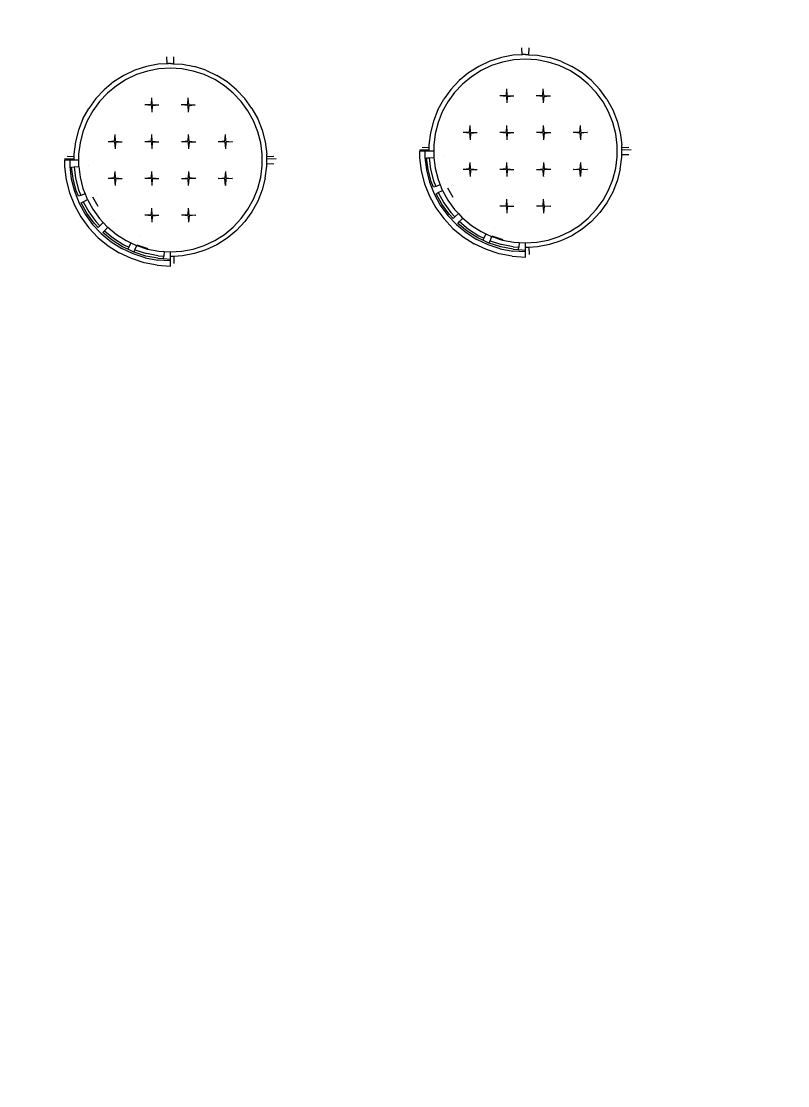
# Model space of a CAD drawing. Header units: millimetres. Extents: x -1966 to 205283, y -140015 to 7000.
# Drawn here: x 96040 to 97666, y -14724 to -12464 of the extents above; entities that cross this region are included whole.
import ezdxf

# ---------------------------------------------------------------- set-up
doc = ezdxf.new("R2010")
doc.units = ezdxf.units.MM
doc.header["$LTSCALE"] = 1000

msp = doc.modelspace()

# ---------------------------------------------------------------- hatches: boundary and pattern name
h = msp.add_hatch()
h.set_pattern_fill('ANSI32', color=256)
h.set_pattern_definition([(45, (-300.8124, 21923.082), (-3.36759605, 3.36759605), []), (45, (-298.5674, 21923.082), (-3.36759605, 3.36759605), [])])
h.paths.add_polyline_path([(91775.1, -11556.3), (85475.1, -11556.3), (85475.1, -14456.3), (85675.1, -14456.3), (85675.1, -13956.3), (85675.1, -11756.3), (91775.1, -11756.3)])
h.paths.add_polyline_path([(85475.1, -17576.5), (85475.1, -17713.6, 0.468176), (88775.1, -22150.7), (90477.3, -25756.3), (91477.3, -25756.3), (96875.1, -25756.3), (96875.1, -25656.3), (96875.1, -25556.3), (90698.4, -25556.3), (90602.7, -25556.3), (88975.1, -22156.3), (88975.1, -21156.3), (88775.1, -21156.3), (88775.1, -21950.4, -0.465706), (85665.7, -17776.5), (87775.1, -17776.5), (87775.1, -17576.5), (85668.5, -17576.5), (85675.1, -17076.5), (85675.1, -15356.3), (85475.1, -15356.3)])
h.paths.add_polyline_path([(100725.1, -25556.3), (98875.1, -25556.3), (98875.1, -25756.3), (101675.1, -25756.3), (101675.1, -25356.3), (101475.1, -25356.3), (101475.1, -25556.3)])
h.paths.add_polyline_path([(101675.1, -11556.3), (101275.1, -11556.3), (101275.1, -11756.3), (101475.1, -11756.3), (101475.1, -11956.3), (101675.1, -11956.3)])

# ---------------------------------------------------------------- linework, layer by layer
for p, q in [((97083.5, -12536.5), (97058.3, -12541.3)), ((97102.1, -12535.3), (97083.5, -12536.5)), ((97102.1, -12535.3), (97101.6, -12520.6)), ((97102.3, -12535.3), (97102.1, -12535.3)), ((97103, -12535.2), (97102.3, -12535.3)), ((97104.1, -12535.2), (97103, -12535.2)), ((97105.5, -12535.1), (97104.1, -12535.2)), ((97107.1, -12535), (97105.5, -12535.1)), ((97109.2, -12534.8), (97107.1, -12535)), ((97109.2, -12534.8), (97111.4, -12535)), ((97111.4, -12535), (97112.9, -12535.1)), ((97112.9, -12535.1), (97114.3, -12535.2)), ((97114.3, -12535.2), (97115.4, -12535.2)), ((97115.4, -12535.2), (97116.1, -12535.3)), ((97116.1, -12535.3), (97116.4, -12535.3)), ((97116.4, -12535.3), (97116.9, -12520.6)), ((97116.4, -12535.3), (97134.9, -12536.5)), ((97134.9, -12536.5), (97160.2, -12541.3)), ((96305, -12560.5), (96280.5, -12568.4)), ((96330.2, -12555.7), (96305, -12560.5)), ((96348.8, -12554.5), (96330.2, -12555.7)), ((96348.8, -12554.5), (96348.3, -12539.8)), ((96349, -12554.5), (96348.8, -12554.5)), ((96349.7, -12554.4), (96349, -12554.5)), ((96350.9, -12554.4), (96349.7, -12554.4)), ((96352.2, -12554.3), (96350.9, -12554.4)), ((96353.8, -12554.2), (96352.2, -12554.3)), ((96355.9, -12554), (96353.8, -12554.2)), ((96355.9, -12554), (96358.1, -12554.2)), ((96358.1, -12554.2), (96359.6, -12554.3)), ((96359.6, -12554.3), (96361, -12554.4)), ((96361, -12554.4), (96362.1, -12554.4)), ((96362.1, -12554.4), (96362.8, -12554.5)), ((96362.8, -12554.5), (96363.1, -12554.5)), ((96363.1, -12554.5), (96363.6, -12539.8)), ((96363.1, -12554.5), (96381.6, -12555.7)), ((96381.6, -12555.7), (96406.9, -12560.5)), ((96431.4, -12568.4), (96406.9, -12560.5)), ((97010.5, -12560.2), (96988.7, -12574)), ((97033.8, -12549.2), (97010.5, -12560.2)), ((97037.4, -12558.5), (97015.3, -12569)), ((97058.3, -12541.3), (97033.8, -12549.2)), ((97060.7, -12551), (97037.4, -12558.5)), ((97084.8, -12546.4), (97060.7, -12551)), ((97109.2, -12544.8), (97084.8, -12546.4)), ((97133.7, -12546.4), (97109.2, -12544.8)), ((97157.7, -12551), (97133.7, -12546.4)), ((97181, -12558.5), (97157.7, -12551)), ((97184.7, -12549.2), (97160.2, -12541.3)), ((97203.2, -12569), (97181, -12558.5)), ((97184.7, -12549.2), (97208, -12560.2)), ((97229.7, -12574), (97208, -12560.2)), ((96257.2, -12579.4), (96235.4, -12593.2)), ((96280.5, -12568.4), (96257.2, -12579.4)), ((96284.2, -12577.7), (96262, -12588.2)), ((96307.4, -12570.2), (96284.2, -12577.7)), ((96331.5, -12565.6), (96307.4, -12570.2)), ((96355.9, -12564), (96331.5, -12565.6)), ((96380.4, -12565.6), (96355.9, -12564)), ((96404.4, -12570.2), (96380.4, -12565.6)), ((96427.7, -12577.7), (96404.4, -12570.2)), ((96449.9, -12588.2), (96427.7, -12577.7)), ((96431.4, -12568.4), (96454.7, -12579.4)), ((96476.4, -12593.2), (96454.7, -12579.4)), ((96988.7, -12574), (96968.9, -12590.4)), ((96994.6, -12582.1), (96975.7, -12597.7)), ((97015.3, -12569), (96994.6, -12582.1)), ((97223.9, -12582.1), (97203.2, -12569)), ((97242.7, -12597.7), (97223.9, -12582.1)), ((97249.6, -12590.4), (97229.7, -12574)), ((96235.4, -12593.2), (96215.6, -12609.6)), ((96241.3, -12601.3), (96222.5, -12616.9)), ((96262, -12588.2), (96241.3, -12601.3)), ((96470.6, -12601.3), (96449.9, -12588.2)), ((96489.4, -12616.9), (96470.6, -12601.3)), ((96496.3, -12609.6), (96476.4, -12593.2)), ((96968.9, -12590.4), (96951.3, -12609.2)), ((96975.7, -12597.7), (96959, -12615.5)), ((97259.5, -12615.5), (97242.7, -12597.7)), ((97249.6, -12590.4), (97267.2, -12609.2)), ((96198, -12628.4), (96182.9, -12649.2)), ((96215.6, -12609.6), (96198, -12628.4)), ((96222.5, -12616.9), (96205.7, -12634.7)), ((96315.6, -12641), (96316.6, -12627.4)), ((96316.6, -12627.4), (96316.6, -12627)), ((96317.6, -12641), (96316.6, -12627.4)), ((96392.8, -12641), (96393.8, -12627.4)), ((96393.8, -12627.4), (96393.8, -12627)), ((96394.8, -12641), (96393.8, -12627.4)), ((96506.2, -12634.7), (96489.4, -12616.9)), ((96496.3, -12609.6), (96513.9, -12628.4)), ((96529, -12649.2), (96513.9, -12628.4)), ((96951.3, -12609.2), (96936.1, -12630)), ((96959, -12615.5), (96944.6, -12635.4)), ((97055.2, -12622.8), (97054.8, -12622.8)), ((97068.8, -12621.8), (97055.2, -12622.8)), ((97068.8, -12623.8), (97055.2, -12622.8)), ((97068.8, -12621.8), (97069.8, -12608.2)), ((97068.8, -12623.8), (97069.8, -12637.5)), ((97069.8, -12608.2), (97069.8, -12607.8)), ((97070.8, -12621.8), (97069.8, -12608.2)), ((97070.8, -12623.8), (97069.8, -12637.5)), ((97070.8, -12621.8), (97084.5, -12622.8)), ((97070.8, -12623.8), (97084.5, -12622.8)), ((97084.5, -12622.8), (97084.8, -12622.8)), ((97132.5, -12622.8), (97132.1, -12622.8)), ((97146.1, -12621.8), (97132.5, -12622.8)), ((97146.1, -12623.8), (97132.5, -12622.8)), ((97146.1, -12621.8), (97147.1, -12608.2)), ((97146.1, -12623.8), (97147.1, -12637.5)), ((97147.1, -12608.2), (97147.1, -12607.8)), ((97148.1, -12621.8), (97147.1, -12608.2)), ((97148.1, -12623.8), (97147.1, -12637.5)), ((97148.1, -12621.8), (97161.8, -12622.8)), ((97148.1, -12623.8), (97161.8, -12622.8)), ((97161.8, -12622.8), (97162.1, -12622.8)), ((97273.9, -12635.4), (97259.5, -12615.5)), ((97282.3, -12630), (97267.2, -12609.2)), ((96170.4, -12671.7), (96182.9, -12649.2)), ((96205.7, -12634.7), (96191.3, -12654.5)), ((96301.9, -12642), (96301.6, -12642)), ((96315.6, -12641), (96301.9, -12642)), ((96315.6, -12643), (96301.9, -12642)), ((96315.6, -12643), (96316.6, -12656.7)), ((96317.6, -12643), (96316.6, -12656.7)), ((96317.6, -12641), (96331.2, -12642)), ((96317.6, -12643), (96331.2, -12642)), ((96331.2, -12642), (96331.6, -12642)), ((96379.2, -12642), (96378.8, -12642)), ((96392.8, -12641), (96379.2, -12642)), ((96392.8, -12643), (96379.2, -12642)), ((96392.8, -12643), (96393.8, -12656.7)), ((96394.8, -12643), (96393.8, -12656.7)), ((96394.8, -12641), (96408.5, -12642)), ((96394.8, -12643), (96408.5, -12642)), ((96408.5, -12642), (96408.8, -12642)), ((96520.6, -12654.5), (96506.2, -12634.7)), ((96529, -12649.2), (96541.4, -12671.7)), ((96923.7, -12652.6), (96936.1, -12630)), ((96944.6, -12635.4), (96932.8, -12656.8)), ((97069.8, -12637.5), (97069.8, -12637.8)), ((97147.1, -12637.5), (97147.1, -12637.8)), ((97285.7, -12656.8), (97273.9, -12635.4)), ((97282.3, -12630), (97294.7, -12652.6)), ((96170.4, -12671.7), (96161, -12695.7)), ((96191.3, -12654.5), (96179.5, -12676)), ((96316.6, -12656.7), (96316.6, -12657)), ((96393.8, -12656.7), (96393.8, -12657)), ((96532.4, -12676), (96520.6, -12654.5)), ((96541.4, -12671.7), (96550.9, -12695.7)), ((96923.7, -12652.6), (96914.3, -12676.5)), ((96932.8, -12656.8), (96923.8, -12679.6)), ((97294.7, -12679.6), (97285.7, -12656.8)), ((97294.7, -12652.6), (97304.2, -12676.5)), ((96161, -12695.7), (96154.6, -12720.6)), ((96179.5, -12676), (96170.5, -12698.8)), ((96541.4, -12698.8), (96532.4, -12676)), ((96550.9, -12695.7), (96557.3, -12720.6)), ((96914.3, -12676.5), (96907.9, -12701.4)), ((96923.8, -12679.6), (96917.7, -12703.3)), ((96990.8, -12699.8), (96991.8, -12686.2)), ((96991.8, -12686.2), (96991.8, -12685.8)), ((96992.8, -12699.8), (96991.8, -12686.2)), ((97068.8, -12699.8), (97069.8, -12686.2)), ((97069.8, -12686.2), (97069.8, -12685.8)), ((97070.8, -12699.8), (97069.8, -12686.2)), ((97146.8, -12699.8), (97147.8, -12686.2)), ((97147.8, -12685.5), (97147.8, -12685.8)), ((97147.8, -12686.2), (97147.8, -12685.8)), ((97148.8, -12699.8), (97147.8, -12686.2)), ((97224.8, -12699.8), (97225.8, -12686.2)), ((97225.8, -12686.2), (97225.8, -12685.8)), ((97226.8, -12699.8), (97225.8, -12686.2)), ((97300.8, -12703.3), (97294.7, -12679.6)), ((97304.2, -12676.5), (97310.6, -12701.4)), ((96170.5, -12698.8), (96164.4, -12722.5)), ((96237.6, -12719), (96223.9, -12720)), ((96237.6, -12719), (96238.6, -12705.4)), ((96238.6, -12705.4), (96238.6, -12705)), ((96239.6, -12719), (96238.6, -12705.4)), ((96239.6, -12719), (96253.2, -12720)), ((96315.6, -12719), (96301.9, -12720)), ((96315.6, -12719), (96316.6, -12705.4)), ((96316.6, -12705.4), (96316.6, -12705)), ((96317.6, -12719), (96316.6, -12705.4)), ((96317.6, -12719), (96331.2, -12720)), ((96393.6, -12719), (96379.9, -12720)), ((96393.6, -12719), (96394.6, -12705.4)), ((96394.6, -12704.7), (96394.6, -12705)), ((96394.6, -12705.4), (96394.6, -12705)), ((96395.6, -12719), (96394.6, -12705.4)), ((96395.6, -12719), (96409.2, -12720)), ((96471.6, -12719), (96457.9, -12720)), ((96471.6, -12719), (96472.6, -12705.4)), ((96472.6, -12705.4), (96472.6, -12705)), ((96473.6, -12719), (96472.6, -12705.4)), ((96473.6, -12719), (96487.2, -12720)), ((96547.5, -12722.5), (96541.4, -12698.8)), ((96907.9, -12701.4), (96904.6, -12727)), ((96917.7, -12703.3), (96914.6, -12727.6)), ((96977.2, -12700.8), (96976.8, -12700.8)), ((96990.8, -12699.8), (96977.2, -12700.8)), ((96990.8, -12701.8), (96977.2, -12700.8)), ((96990.8, -12701.8), (96991.8, -12715.5)), ((96992.8, -12701.8), (96991.8, -12715.5)), ((96991.8, -12715.5), (96991.8, -12715.8)), ((96992.8, -12699.8), (97006.5, -12700.8)), ((96992.8, -12701.8), (97006.5, -12700.8)), ((97006.5, -12700.8), (97006.8, -12700.8)), ((97055.2, -12700.8), (97054.8, -12700.8)), ((97068.8, -12699.8), (97055.2, -12700.8)), ((97068.8, -12701.8), (97055.2, -12700.8)), ((97068.8, -12701.8), (97069.8, -12715.5)), ((97070.8, -12701.8), (97069.8, -12715.5)), ((97069.8, -12715.5), (97069.8, -12715.8)), ((97070.8, -12699.8), (97084.5, -12700.8)), ((97070.8, -12701.8), (97084.5, -12700.8)), ((97084.5, -12700.8), (97084.8, -12700.8)), ((97133.2, -12700.8), (97132.8, -12700.8)), ((97146.8, -12699.8), (97133.2, -12700.8)), ((97146.8, -12701.8), (97133.2, -12700.8)), ((97146.8, -12701.8), (97147.8, -12715.5)), ((97148.8, -12701.8), (97147.8, -12715.5)), ((97147.8, -12715.5), (97147.8, -12715.8)), ((97148.8, -12699.8), (97162.5, -12700.8)), ((97148.8, -12701.8), (97162.5, -12700.8)), ((97162.5, -12700.8), (97162.8, -12700.8)), ((97163.2, -12700.8), (97162.8, -12700.8)), ((97211.2, -12700.8), (97210.8, -12700.8)), ((97224.8, -12699.8), (97211.2, -12700.8)), ((97224.8, -12701.8), (97211.2, -12700.8)), ((97224.8, -12701.8), (97225.8, -12715.5)), ((97226.8, -12701.8), (97225.8, -12715.5)), ((97225.8, -12715.5), (97225.8, -12715.8)), ((97226.8, -12699.8), (97240.5, -12700.8)), ((97240.5, -12700.8), (97226.8, -12701.8)), ((97240.8, -12700.8), (97240.5, -12700.8)), ((97303.8, -12727.6), (97300.8, -12703.3)), ((97310.6, -12701.4), (97313.8, -12727)), ((96154.6, -12720.6), (96151.3, -12746.2)), ((96164.4, -12722.5), (96161.3, -12746.8)), ((96223.9, -12720), (96223.6, -12720)), ((96237.6, -12721), (96223.9, -12720)), ((96237.6, -12721), (96238.6, -12734.7)), ((96239.6, -12721), (96238.6, -12734.7)), ((96238.6, -12734.7), (96238.6, -12735)), ((96239.6, -12721), (96253.2, -12720)), ((96253.2, -12720), (96253.6, -12720)), ((96301.9, -12720), (96301.6, -12720)), ((96315.6, -12721), (96301.9, -12720)), ((96315.6, -12721), (96316.6, -12734.7)), ((96317.6, -12721), (96316.6, -12734.7)), ((96316.6, -12734.7), (96316.6, -12735)), ((96317.6, -12721), (96331.2, -12720)), ((96331.2, -12720), (96331.6, -12720)), ((96379.9, -12720), (96379.6, -12720)), ((96393.6, -12721), (96379.9, -12720)), ((96393.6, -12721), (96394.6, -12734.7)), ((96395.6, -12721), (96394.6, -12734.7)), ((96394.6, -12734.7), (96394.6, -12735)), ((96395.6, -12721), (96409.2, -12720)), ((96409.2, -12720), (96409.6, -12720)), ((96409.9, -12720), (96409.6, -12720)), ((96457.9, -12720), (96457.6, -12720)), ((96471.6, -12721), (96457.9, -12720)), ((96471.6, -12721), (96472.6, -12734.7)), ((96473.6, -12721), (96472.6, -12734.7)), ((96472.6, -12734.7), (96472.6, -12735)), ((96487.2, -12720), (96473.6, -12721)), ((96487.6, -12720), (96487.2, -12720)), ((96550.6, -12746.8), (96547.5, -12722.5)), ((96557.3, -12720.6), (96560.5, -12746.2)), ((96884.7, -12739.8), (96884.7, -12754)), ((96895.6, -12739.8), (96884.7, -12739.8)), ((96904.6, -12737.7), (96884.9, -12737)), ((96904.6, -12732.7), (96889.9, -12732.2)), ((96895.6, -12739.8), (96895.6, -12753.3)), ((96904.6, -12739.8), (96895.6, -12739.8)), ((96904.6, -12727), (96904.6, -12732.7)), ((96904.6, -12732.7), (96904.6, -12732.9)), ((96904.6, -12732.9), (96904.6, -12733.7)), ((96904.6, -12733.7), (96904.6, -12734.8)), ((96904.6, -12734.8), (96904.6, -12736.2)), ((96904.6, -12736.2), (96904.6, -12737.7)), ((96904.6, -12737.7), (96904.6, -12739.8)), ((96914.6, -12739.8), (96904.6, -12739.8)), ((96914.6, -12727.6), (96914.6, -12739.8)), ((96914.6, -12739.8), (96914.6, -12752.1)), ((97303.8, -12752.1), (97303.8, -12727.6)), ((97313.8, -12732.7), (97313.8, -12727)), ((97328.5, -12732.2), (97313.8, -12732.7)), ((97313.8, -12732.9), (97313.8, -12732.7)), ((97313.8, -12733.7), (97313.8, -12732.9)), ((97313.8, -12734.8), (97313.8, -12733.7)), ((97313.8, -12736.2), (97313.8, -12734.8)), ((97313.8, -12737.7), (97313.8, -12736.2)), ((97333.6, -12737), (97313.8, -12737.7)), ((97313.8, -12742), (97313.8, -12737.7)), ((96131.4, -12759), (96131.4, -12773.2)), ((96142.3, -12759), (96131.4, -12759)), ((96151.3, -12756.9), (96131.6, -12756.2)), ((96151.3, -12751.9), (96136.6, -12751.4)), ((96142.3, -12759), (96142.3, -12772.5)), ((96151.3, -12759), (96142.3, -12759)), ((96151.3, -12746.2), (96151.3, -12751.9)), ((96151.3, -12751.9), (96151.3, -12752.1)), ((96151.3, -12752.1), (96151.3, -12752.8)), ((96151.3, -12752.8), (96151.3, -12754)), ((96151.3, -12754), (96151.3, -12755.3)), ((96151.3, -12755.3), (96151.3, -12756.9)), ((96151.3, -12756.9), (96151.3, -12759)), ((96161.3, -12759), (96151.3, -12759)), ((96161.3, -12746.8), (96161.3, -12759)), ((96161.3, -12759), (96161.3, -12771.3)), ((96550.6, -12771.3), (96550.6, -12746.8)), ((96560.5, -12751.9), (96560.5, -12746.2)), ((96575.2, -12751.4), (96560.5, -12751.9)), ((96560.5, -12752.1), (96560.5, -12751.9)), ((96560.5, -12752.8), (96560.5, -12752.1)), ((96560.5, -12754), (96560.5, -12752.8)), ((96560.5, -12755.3), (96560.5, -12754)), ((96560.5, -12756.9), (96560.5, -12755.3)), ((96580.3, -12756.2), (96560.5, -12756.9)), ((96560.5, -12761.2), (96560.5, -12756.9)), ((96560.5, -12762.7), (96560.5, -12761.2)), ((96560.5, -12764.1), (96560.5, -12762.7)), ((96560.5, -12765.2), (96560.5, -12764.1)), ((96884.7, -12754), (96888.2, -12782)), ((96895.6, -12753.3), (96899, -12779.9)), ((96899.7, -12754.5), (96904.8, -12754.1)), ((96902.8, -12779.2), (96899.7, -12754.5)), ((96904.8, -12754.1), (96914.8, -12753.4)), ((96904.8, -12754.1), (96907.9, -12778.3)), ((96914.6, -12752.1), (96914.8, -12753.4)), ((96914.8, -12753.4), (96917.7, -12776.4)), ((96935.3, -12750.8), (96935.4, -12750.8)), ((96990.8, -12777.8), (96991.8, -12764.2)), ((96991.8, -12764.2), (96991.8, -12763.8)), ((96992.8, -12777.8), (96991.8, -12764.2)), ((97068.8, -12777.8), (97069.8, -12764.2)), ((97069.8, -12764.2), (97069.8, -12763.8)), ((97070.8, -12777.8), (97069.8, -12764.2)), ((97147.8, -12764.2), (97146.8, -12777.8)), ((97147.8, -12763.8), (97147.8, -12764.2)), ((97147.8, -12764.2), (97148.8, -12777.8)), ((97225.8, -12764.2), (97224.8, -12777.8)), ((97225.8, -12764.2), (97225.8, -12763.8)), ((97225.8, -12764.2), (97226.8, -12777.8)), ((97300.8, -12776.4), (97303.8, -12752.1)), ((97310.6, -12778.3), (97313.8, -12752.7)), ((97313.8, -12743.5), (97313.8, -12742)), ((97313.8, -12744.9), (97313.8, -12743.5)), ((97313.8, -12746), (97313.8, -12744.9)), ((97313.8, -12746.7), (97313.8, -12746)), ((97313.8, -12747), (97313.8, -12746.7)), ((97313.8, -12752.7), (97313.8, -12747)), ((97313.8, -12747), (97328.5, -12747.5)), ((96131.4, -12773.2), (96134.9, -12801.2)), ((96142.3, -12772.5), (96145.7, -12799.1)), ((96146.4, -12773.7), (96151.5, -12773.3)), ((96149.5, -12798.4), (96146.4, -12773.7)), ((96151.5, -12773.3), (96161.5, -12772.6)), ((96151.5, -12773.3), (96154.6, -12797.4)), ((96161.3, -12771.3), (96161.5, -12772.6)), ((96161.5, -12772.6), (96164.4, -12795.6)), ((96182.1, -12770), (96182.1, -12770)), ((96237.6, -12797), (96238.6, -12783.4)), ((96238.6, -12783.4), (96238.6, -12783)), ((96239.6, -12797), (96238.6, -12783.4)), ((96315.6, -12797), (96316.6, -12783.4)), ((96316.6, -12783.4), (96316.6, -12783)), ((96317.6, -12797), (96316.6, -12783.4)), ((96394.6, -12783.4), (96393.6, -12797)), ((96394.6, -12783), (96394.6, -12783.4)), ((96394.6, -12783.4), (96395.6, -12797)), ((96472.6, -12783.4), (96471.6, -12797)), ((96472.6, -12783.4), (96472.6, -12783)), ((96472.6, -12783.4), (96473.6, -12797)), ((96547.5, -12795.6), (96550.6, -12771.3)), ((96557.3, -12797.4), (96560.5, -12771.9)), ((96560.5, -12765.9), (96560.5, -12765.2)), ((96560.5, -12766.2), (96560.5, -12765.9)), ((96560.5, -12771.9), (96560.5, -12766.2)), ((96560.5, -12766.2), (96575.2, -12766.7)), ((96888.2, -12782), (96895.2, -12809.4)), ((96899, -12779.9), (96905.7, -12806)), ((96909.4, -12804.8), (96902.8, -12779.2)), ((96907.9, -12778.3), (96914.3, -12803.2)), ((96917.7, -12776.4), (96923.8, -12800.1)), ((96977.2, -12778.8), (96976.8, -12778.8)), ((96990.8, -12777.8), (96977.2, -12778.8)), ((96990.8, -12779.8), (96977.2, -12778.8)), ((96990.8, -12779.8), (96991.8, -12793.5)), ((96992.8, -12779.8), (96991.8, -12793.5)), ((96992.8, -12777.8), (97006.5, -12778.8)), ((96992.8, -12779.8), (97006.5, -12778.8)), ((97006.5, -12778.8), (97006.8, -12778.8)), ((97055.2, -12778.8), (97054.8, -12778.8)), ((97068.8, -12777.8), (97055.2, -12778.8)), ((97068.8, -12779.8), (97055.2, -12778.8)), ((97068.8, -12779.8), (97069.8, -12793.5)), ((97070.8, -12779.8), (97069.8, -12793.5)), ((97070.8, -12777.8), (97084.5, -12778.8)), ((97070.8, -12779.8), (97084.5, -12778.8)), ((97084.5, -12778.8), (97084.8, -12778.8)), ((97132.8, -12778.8), (97133.2, -12778.8)), ((97133.2, -12778.8), (97146.8, -12777.8)), ((97133.2, -12778.8), (97146.8, -12779.8)), ((97147.8, -12793.5), (97146.8, -12779.8)), ((97147.8, -12793.5), (97148.8, -12779.8)), ((97162.5, -12778.8), (97148.8, -12777.8)), ((97162.5, -12778.8), (97148.8, -12779.8)), ((97162.8, -12778.8), (97162.5, -12778.8)), ((97211.2, -12778.8), (97210.8, -12778.8)), ((97211.2, -12778.8), (97224.8, -12777.8)), ((97224.8, -12779.8), (97211.2, -12778.8)), ((97225.8, -12793.5), (97224.8, -12779.8)), ((97226.8, -12779.8), (97225.8, -12793.5)), ((97226.8, -12777.8), (97240.5, -12778.8)), ((97240.5, -12778.8), (97226.8, -12779.8)), ((97240.8, -12778.8), (97240.5, -12778.8)), ((97294.7, -12800.1), (97300.8, -12776.4)), ((97310.6, -12778.3), (97304.2, -12803.2)), ((96134.9, -12801.2), (96142, -12828.6)), ((96145.7, -12799.1), (96152.4, -12825.2)), ((96156.1, -12824), (96149.5, -12798.4)), ((96154.6, -12797.4), (96161, -12822.4)), ((96164.4, -12795.6), (96170.5, -12819.3)), ((96223.9, -12798), (96223.6, -12798)), ((96237.6, -12797), (96223.9, -12798)), ((96237.6, -12799), (96223.9, -12798)), ((96237.6, -12799), (96238.6, -12812.7)), ((96239.6, -12799), (96238.6, -12812.7)), ((96239.6, -12797), (96253.2, -12798)), ((96239.6, -12799), (96253.2, -12798)), ((96253.2, -12798), (96253.6, -12798)), ((96301.9, -12798), (96301.6, -12798)), ((96315.6, -12797), (96301.9, -12798)), ((96315.6, -12799), (96301.9, -12798)), ((96315.6, -12799), (96316.6, -12812.7)), ((96317.6, -12799), (96316.6, -12812.7)), ((96317.6, -12797), (96331.2, -12798)), ((96317.6, -12799), (96331.2, -12798)), ((96331.2, -12798), (96331.6, -12798)), ((96379.6, -12798), (96379.9, -12798)), ((96379.9, -12798), (96393.6, -12797)), ((96379.9, -12798), (96393.6, -12799)), ((96394.6, -12812.7), (96393.6, -12799)), ((96394.6, -12812.7), (96395.6, -12799)), ((96409.2, -12798), (96395.6, -12797)), ((96409.2, -12798), (96395.6, -12799)), ((96409.6, -12798), (96409.2, -12798)), ((96457.9, -12798), (96457.6, -12798)), ((96457.9, -12798), (96471.6, -12797)), ((96471.6, -12799), (96457.9, -12798)), ((96472.6, -12812.7), (96471.6, -12799)), ((96473.6, -12799), (96472.6, -12812.7)), ((96473.6, -12797), (96487.2, -12798)), ((96487.2, -12798), (96473.6, -12799)), ((96487.6, -12798), (96487.2, -12798)), ((96541.4, -12819.3), (96547.5, -12795.6)), ((96557.3, -12797.4), (96550.9, -12822.4)), ((96895.2, -12809.4), (96905.6, -12835.6)), ((96905.7, -12806), (96915.6, -12831)), ((96914.1, -12816.7), (96909.4, -12804.8)), ((96914.3, -12803.2), (96918.9, -12814.8)), ((96923.8, -12800.1), (96928.2, -12811.2)), ((96991.8, -12793.5), (96991.8, -12793.8)), ((97069.8, -12793.5), (97069.8, -12793.8)), ((97147.8, -12793.5), (97147.8, -12793.8)), ((97225.8, -12793.8), (97225.8, -12793.5)), ((97285.7, -12822.9), (97294.7, -12800.1)), ((97304.2, -12803.2), (97294.7, -12827.1)), ((96142, -12828.6), (96152.4, -12854.8)), ((96152.4, -12825.2), (96162.3, -12850.2)), ((96160.8, -12835.9), (96156.1, -12824)), ((96161, -12822.4), (96165.6, -12834)), ((96174.9, -12830.4), (96165.6, -12834)), ((96170.5, -12819.3), (96174.9, -12830.4)), ((96174.9, -12830.4), (96179.5, -12842.1)), ((96238.6, -12812.7), (96238.6, -12813)), ((96316.6, -12812.7), (96316.6, -12813)), ((96394.6, -12812.7), (96394.6, -12813)), ((96472.6, -12813), (96472.6, -12812.7)), ((96532.4, -12842.1), (96541.4, -12819.3)), ((96550.9, -12822.4), (96541.4, -12846.3)), ((96918.9, -12814.8), (96914.1, -12816.7)), ((96915.6, -12831), (96928.5, -12854.5)), ((96928.2, -12811.2), (96918.9, -12814.8)), ((96919.6, -12830.3), (96924.3, -12828.1)), ((96931.8, -12852.4), (96919.6, -12830.3)), ((96924.3, -12828.1), (96933.3, -12823.8)), ((96924.3, -12828.1), (96936.1, -12849.7)), ((96928.2, -12811.2), (96932.8, -12822.9)), ((96932.8, -12822.9), (96933.3, -12823.8)), ((96933.3, -12823.8), (96944.6, -12844.3)), ((96944, -12817.6), (96955.1, -12837.7)), ((96951.4, -12813.8), (96951.5, -12813.8)), ((97273.9, -12844.3), (97285.7, -12822.9)), ((97294.7, -12827.1), (97282.3, -12849.7)), ((96165.6, -12834), (96160.8, -12835.9)), ((96162.3, -12850.2), (96175.2, -12873.7)), ((96166.3, -12849.5), (96171, -12847.3)), ((96178.5, -12871.6), (96166.3, -12849.5)), ((96171, -12847.3), (96180, -12843)), ((96171, -12847.3), (96182.9, -12868.9)), ((96179.5, -12842.1), (96180, -12843)), ((96180, -12843), (96191.3, -12863.5)), ((96190.7, -12836.8), (96201.8, -12856.9)), ((96198.2, -12833), (96198.2, -12833)), ((96520.6, -12863.5), (96532.4, -12842.1)), ((96541.4, -12846.3), (96529, -12868.9)), ((96905.6, -12835.6), (96919.3, -12860.4)), ((96928.5, -12854.5), (96944.3, -12876.3)), ((96947.3, -12873.8), (96931.8, -12852.4)), ((96936.1, -12849.7), (96951.3, -12870.5)), ((96944.6, -12844.3), (96959, -12864.1)), ((97068.8, -12855.8), (97069.8, -12842.2)), ((97069.8, -12842.2), (97069.8, -12841.8)), ((97070.8, -12855.8), (97069.8, -12842.2)), ((97146.8, -12855.8), (97147.8, -12841.8)), ((97148.8, -12855.8), (97147.8, -12841.8)), ((97259.5, -12864.1), (97273.9, -12844.3)), ((97282.3, -12849.7), (97267.2, -12870.5)), ((96152.4, -12854.8), (96166, -12879.6)), ((96175.2, -12873.7), (96191, -12895.5)), ((96194, -12893), (96178.5, -12871.6)), ((96182.9, -12868.9), (96198, -12889.7)), ((96191.3, -12863.5), (96205.7, -12883.3)), ((96301.9, -12876), (96301.6, -12876)), ((96315.6, -12875), (96301.9, -12876)), ((96315.6, -12877), (96301.9, -12876)), ((96315.6, -12875), (96316.6, -12861.4)), ((96315.6, -12877), (96316.6, -12890.7)), ((96316.6, -12861.4), (96316.6, -12861)), ((96317.6, -12875), (96316.6, -12861.4)), ((96317.6, -12877), (96316.6, -12890.7)), ((96317.6, -12875), (96331.2, -12876)), ((96317.6, -12877), (96331.2, -12876)), ((96331.2, -12876), (96331.6, -12876)), ((96379.9, -12876), (96379.6, -12876)), ((96393.6, -12875), (96379.9, -12876)), ((96393.6, -12877), (96379.9, -12876)), ((96393.6, -12875), (96394.6, -12861)), ((96393.6, -12877), (96394.6, -12890.7)), ((96395.6, -12875), (96394.6, -12861)), ((96395.6, -12877), (96394.6, -12890.7)), ((96395.6, -12875), (96409.2, -12876)), ((96409.2, -12876), (96395.6, -12877)), ((96409.2, -12876), (96409.6, -12876)), ((96506.2, -12883.3), (96520.6, -12863.5)), ((96529, -12868.9), (96513.9, -12889.7)), ((96919.3, -12860.4), (96935.9, -12883.3)), ((96944.3, -12876.3), (96962.7, -12895.9)), ((96955.8, -12882.9), (96947.3, -12873.8)), ((96951.3, -12870.5), (96959.6, -12879.4)), ((96959, -12864.1), (96966.9, -12872.6)), ((96966.9, -12872.6), (96959.6, -12879.4)), ((96966.9, -12872.6), (96975.7, -12882)), ((96989.5, -12866.5), (96989.5, -12866.4)), ((97055.2, -12856.8), (97054.8, -12856.8)), ((97068.8, -12855.8), (97055.2, -12856.8)), ((97068.8, -12857.8), (97055.2, -12856.8)), ((97068.8, -12857.8), (97069.8, -12871.5)), ((97070.8, -12857.8), (97069.8, -12871.5)), ((97069.8, -12871.5), (97069.8, -12871.8)), ((97070.8, -12855.8), (97084.5, -12856.8)), ((97070.8, -12857.8), (97084.5, -12856.8)), ((97084.5, -12856.8), (97084.8, -12856.8)), ((97133.2, -12856.8), (97132.8, -12856.8)), ((97146.8, -12855.8), (97133.2, -12856.8)), ((97146.8, -12857.8), (97133.2, -12856.8)), ((97146.8, -12857.8), (97147.8, -12871.5)), ((97148.8, -12857.8), (97147.8, -12871.5)), ((97147.8, -12871.5), (97147.8, -12871.8)), ((97148.8, -12855.8), (97162.5, -12856.8)), ((97162.5, -12856.8), (97148.8, -12857.8)), ((97162.5, -12856.8), (97162.8, -12856.8)), ((97242.7, -12882), (97259.5, -12864.1)), ((97267.2, -12870.5), (97249.6, -12889.3)), ((96166, -12879.6), (96182.6, -12902.5)), ((96191, -12895.5), (96209.4, -12915.1)), ((96202.6, -12902.1), (96194, -12893)), ((96198, -12889.7), (96206.3, -12898.6)), ((96206.3, -12898.6), (96202.6, -12902.1)), ((96205.7, -12883.3), (96213.6, -12891.8)), ((96213.6, -12891.8), (96206.3, -12898.6)), ((96213.6, -12891.8), (96222.5, -12901.2)), ((96236.2, -12885.6), (96236.2, -12885.6)), ((96316.6, -12890.7), (96316.6, -12891)), ((96394.6, -12890.7), (96394.6, -12891)), ((96489.4, -12901.2), (96506.2, -12883.3)), ((96513.9, -12889.7), (96496.3, -12908.5)), ((96935.9, -12883.3), (96955.2, -12903.9)), ((96959.6, -12879.4), (96955.8, -12882.9)), ((96962.7, -12895.9), (96983.4, -12913)), ((96965.9, -12893.5), (96969.5, -12889.7)), ((96985.7, -12909.8), (96965.9, -12893.5)), ((96969.5, -12889.7), (96976.3, -12882.4)), ((96969.5, -12889.7), (96988.7, -12905.7)), ((96975.7, -12882), (96976.3, -12882.4)), ((96976.3, -12882.4), (96994.6, -12897.6)), ((96994.6, -12897.6), (97015.3, -12910.7)), ((97203.2, -12910.7), (97223.9, -12897.6)), ((97223.9, -12897.6), (97242.7, -12882)), ((97249.6, -12889.3), (97229.7, -12905.7)), ((96182.6, -12902.5), (96201.9, -12923.1)), ((96209.4, -12915.1), (96230.1, -12932.2)), ((96212.7, -12912.7), (96216.2, -12908.9)), ((96232.4, -12929), (96212.7, -12912.7)), ((96216.2, -12908.9), (96223, -12901.6)), ((96216.2, -12908.9), (96235.4, -12924.9)), ((96222.5, -12901.2), (96223, -12901.6)), ((96223, -12901.6), (96241.3, -12916.8)), ((96241.3, -12916.8), (96262, -12929.9)), ((96290.9, -12920.7), (96290.9, -12920.6)), ((96449.9, -12929.9), (96470.6, -12916.8)), ((96470.6, -12916.8), (96489.4, -12901.2)), ((96496.3, -12908.5), (96476.4, -12924.9)), ((96955.2, -12903.9), (96977, -12921.9)), ((96977, -12921.9), (97000.8, -12937)), ((96983.4, -12913), (97006.1, -12927.4)), ((97008, -12924), (96985.7, -12909.8)), ((96988.7, -12905.7), (97010.5, -12919.5)), ((97010.5, -12919.5), (97021.2, -12924.5)), ((97015.3, -12910.7), (97025.4, -12915.5)), ((97025.4, -12915.5), (97021.2, -12924.5)), ((97025.4, -12915.5), (97037.4, -12921.1)), ((97034.1, -12930.6), (97037.8, -12921.3)), ((97037.4, -12921.1), (97037.8, -12921.3)), ((97037.8, -12921.3), (97060.7, -12928.7)), ((97038, -12919.8), (97061.1, -12927.3)), ((97044.2, -12901.5), (97044.2, -12901.4)), ((97157.7, -12928.7), (97181, -12921.1)), ((97181, -12921.1), (97203.2, -12910.7)), ((97208, -12919.5), (97184.7, -12930.4)), ((97229.7, -12905.7), (97208, -12919.5)), ((96201.9, -12923.1), (96223.7, -12941.1)), ((96223.7, -12941.1), (96247.5, -12956.2)), ((96230.1, -12932.2), (96252.8, -12946.6)), ((96254.7, -12943.2), (96232.4, -12929)), ((96235.4, -12924.9), (96257.2, -12938.7)), ((96265.6, -12948.3), (96254.7, -12943.2)), ((96257.2, -12938.7), (96267.9, -12943.7)), ((96262, -12929.9), (96272.2, -12934.7)), ((96267.9, -12943.7), (96265.6, -12948.3)), ((96272.2, -12934.7), (96267.9, -12943.7)), ((96272.2, -12934.7), (96284.2, -12940.3)), ((96280.8, -12949.7), (96284.5, -12940.4)), ((96284.2, -12940.3), (96284.5, -12940.4)), ((96284.5, -12940.4), (96307.4, -12947.9)), ((96284.7, -12939), (96307.8, -12946.5)), ((96404.4, -12947.9), (96427.7, -12940.3)), ((96427.7, -12940.3), (96449.9, -12929.9)), ((96454.7, -12938.7), (96431.4, -12949.6)), ((96476.4, -12924.9), (96454.7, -12938.7)), ((97026.4, -12949), (97000.8, -12937)), ((97030.4, -12938.8), (97006.1, -12927.4)), ((97018.9, -12929.1), (97008, -12924)), ((97021.2, -12924.5), (97018.9, -12929.1)), ((97031.9, -12935.2), (97018.9, -12929.1)), ((97056, -12947.1), (97030.4, -12938.8)), ((97032.2, -12935.3), (97031.9, -12935.2)), ((97032.2, -12935.3), (97034.1, -12930.6)), ((97057, -12943.4), (97032.2, -12935.3)), ((97034.1, -12930.6), (97058.3, -12938.4)), ((97082.9, -12948.3), (97057, -12943.4)), ((97083.5, -12943.2), (97058.3, -12938.4)), ((97060.7, -12928.7), (97084.8, -12933.3)), ((97083.5, -12943.2), (97095, -12943.9)), ((97084.8, -12933.3), (97095.7, -12934)), ((97094.6, -12949.1), (97095, -12943.9)), ((97095.7, -12934), (97095, -12943.9)), ((97095.7, -12934), (97109.2, -12934.8)), ((97109.2, -12934.8), (97133.7, -12933.3)), ((97109.2, -12944.8), (97109.2, -12934.8)), ((97111.4, -12944.7), (97109.2, -12944.8)), ((97109.2, -12950), (97109.2, -12944.8)), ((97112.9, -12944.6), (97111.4, -12944.7)), ((97114.3, -12944.5), (97112.9, -12944.6)), ((97115.4, -12944.4), (97114.3, -12944.5)), ((97116.1, -12944.4), (97115.4, -12944.4)), ((97116.4, -12944.4), (97116.1, -12944.4)), ((97134.9, -12943.2), (97116.4, -12944.4)), ((97116.4, -12944.4), (97116.9, -12959.1)), ((97133.7, -12933.3), (97157.7, -12928.7)), ((97160.2, -12938.4), (97134.9, -12943.2)), ((97184.7, -12930.4), (97160.2, -12938.4)), ((96273.1, -12968.2), (96247.5, -12956.2)), ((96277.2, -12958), (96252.8, -12946.6)), ((96278.6, -12954.4), (96265.6, -12948.3)), ((96302.7, -12966.3), (96277.2, -12958)), ((96278.9, -12954.5), (96278.6, -12954.4)), ((96278.9, -12954.5), (96280.8, -12949.7)), ((96303.7, -12962.6), (96278.9, -12954.5)), ((96280.8, -12949.7), (96305, -12957.6)), ((96302.7, -12966.3), (96329.1, -12971.4)), ((96329.6, -12967.5), (96303.7, -12962.6)), ((96330.2, -12962.4), (96305, -12957.6)), ((96307.4, -12947.9), (96331.5, -12952.5)), ((96329.6, -12967.5), (96341.3, -12968.2)), ((96330.2, -12962.4), (96341.7, -12963.1)), ((96331.5, -12952.5), (96342.4, -12953.2)), ((96341.3, -12968.2), (96341.7, -12963.1)), ((96342.4, -12953.2), (96341.7, -12963.1)), ((96342.4, -12953.2), (96355.9, -12954)), ((96355.9, -12954), (96380.4, -12952.5)), ((96355.9, -12964), (96355.9, -12954)), ((96358.1, -12963.9), (96355.9, -12964)), ((96355.9, -12969.2), (96355.9, -12964)), ((96359.6, -12963.8), (96358.1, -12963.9)), ((96361, -12963.7), (96359.6, -12963.8)), ((96362.1, -12963.6), (96361, -12963.7)), ((96362.8, -12963.6), (96362.1, -12963.6)), ((96363.1, -12963.6), (96362.8, -12963.6)), ((96381.6, -12962.4), (96363.1, -12963.6)), ((96363.1, -12963.6), (96363.6, -12978.3)), ((96380.4, -12952.5), (96404.4, -12947.9)), ((96406.9, -12957.6), (96381.6, -12962.4)), ((96431.4, -12949.6), (96406.9, -12957.6)), ((97053.3, -12957.8), (97026.4, -12949)), ((97081, -12963.1), (97053.3, -12957.8)), ((97056, -12947.1), (97082.4, -12952.2)), ((97081, -12963.1), (97109.2, -12964.8)), ((97109.2, -12953.9), (97082.4, -12952.2)), ((97082.9, -12948.3), (97094.6, -12949.1)), ((97094.6, -12949.1), (97109.2, -12950)), ((97109.2, -12953.9), (97109.2, -12950)), ((97109.2, -12964.8), (97109.2, -12953.9)), ((96300, -12977), (96273.1, -12968.2)), ((96327.7, -12982.3), (96300, -12977)), ((96327.7, -12982.3), (96355.9, -12984)), ((96355.9, -12973.1), (96329.1, -12971.4)), ((96341.3, -12968.2), (96355.9, -12969.2)), ((96355.9, -12973.1), (96355.9, -12969.2)), ((96355.9, -12984), (96355.9, -12973.1))]:
    msp.add_line(p, q)

doc.saveas('drawing.dxf')
